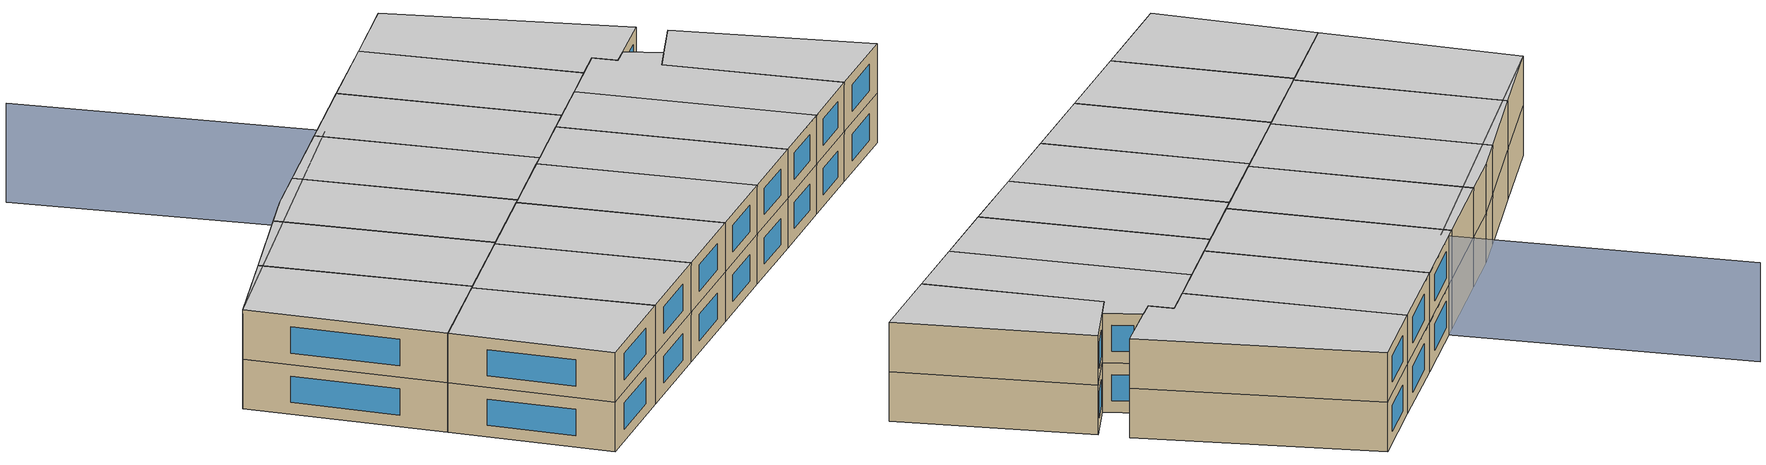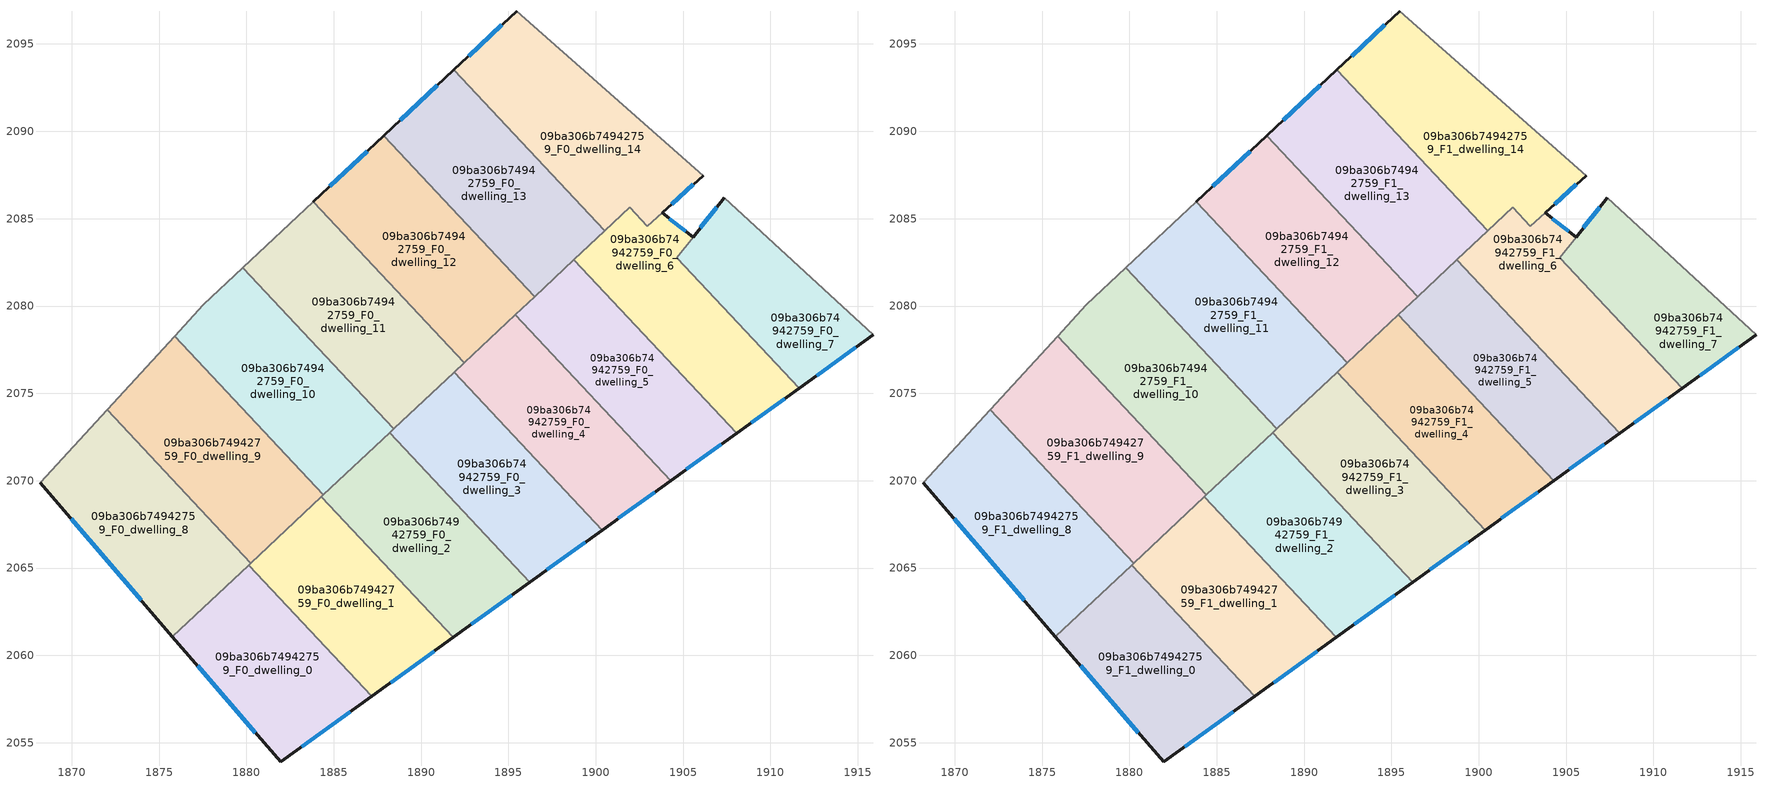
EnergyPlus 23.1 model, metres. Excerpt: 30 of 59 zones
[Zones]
09ba306b74942759_F0_dwelling_0
 floor ground (EU_floor_Construction): 1880.12,2065.16 1887.16,2057.65 1881.95,2053.9 1875.77,2061.08 z0
 wall outside (EU_wall_Construction): 1875.77,2061.08 1881.95,2053.9 1887.16,2057.65 z0:3
 wall to 09ba306b74942759_F0_dwelling_1 (EU_wall_Construction): 1887.16,2057.65 1880.12,2065.16 z0:3
 wall to 09ba306b74942759_F0_dwelling_8 (EU_wall_Construction): 1880.12,2065.16 1875.77,2061.08 z0:3
 window (EU_Window_Construction): 1883.18,2054.78 1885.94,2056.77 / 1877.22,2059.39 1880.5,2055.58 z0.7:2.3
09ba306b74942759_F0_dwelling_1
 floor ground (EU_floor_Construction): 1884.3,2069.08 1891.85,2061.03 1887.16,2057.65 1880.12,2065.16 z0
 wall outside (EU_wall_Construction): 1887.16,2057.65 1891.85,2061.03 z0:3
 wall to 09ba306b74942759_F0_dwelling_2 (EU_wall_Construction): 1891.85,2061.03 1884.3,2069.08 z0:3
 wall to 09ba306b74942759_F0_dwelling_9 (EU_wall_Construction): 1884.3,2069.08 1880.25,2065.29 z0:3
 wall to 09ba306b74942759_F0_dwelling_8 (EU_wall_Construction): 1880.26,2065.29 1880.12,2065.16 z0:3
 window (EU_Window_Construction): 1888.26,2058.45 1890.75,2060.24 z0.7:2.3
09ba306b74942759_F0_dwelling_10
 floor ground (EU_floor_Construction): 1879.8,2082.19 1888.45,2072.97 1884.41,2069.18 1875.89,2078.27 1877.53,2080.06 z0
 wall adiabatic (EU_wall_Construction): 1879.8,2082.19 1877.53,2080.06 1875.89,2078.27 z0:3
 wall to 09ba306b74942759_F0_dwelling_11 (EU_wall_Construction): 1888.45,2072.97 1879.8,2082.19 z0:3
 wall to 09ba306b74942759_F0_dwelling_9 (EU_wall_Construction): 1875.89,2078.27 1884.41,2069.18 z0:3
 wall to 09ba306b74942759_F0_dwelling_2 (EU_wall_Construction): 1884.41,2069.18 1888.21,2072.75 z0:3
 wall to 09ba306b74942759_F0_dwelling_3 (EU_wall_Construction): 1888.21,2072.75 1888.45,2072.97 z0:3
09ba306b74942759_F0_dwelling_11
 floor ground (EU_floor_Construction): 1883.83,2085.97 1892.47,2076.75 1888.45,2072.97 1879.8,2082.19 z0
 wall to 09ba306b74942759_F0_dwelling_12 (EU_wall_Construction): 1892.47,2076.75 1883.83,2085.97 z0:3
 wall adiabatic (EU_wall_Construction): 1883.83,2085.97 1879.8,2082.19 z0:3
 wall to 09ba306b74942759_F0_dwelling_3 (EU_wall_Construction): 1888.45,2072.97 1891.9,2076.21 z0:3
 wall to 09ba306b74942759_F0_dwelling_4 (EU_wall_Construction): 1891.9,2076.21 1892.47,2076.75 z0:3
09ba306b74942759_F0_dwelling_12
 floor ground (EU_floor_Construction): 1887.85,2089.74 1896.5,2080.52 1892.47,2076.75 1883.83,2085.97 z0
 wall outside (EU_wall_Construction): 1887.85,2089.74 1883.83,2085.97 z0:3
 wall to 09ba306b74942759_F0_dwelling_13 (EU_wall_Construction): 1896.5,2080.52 1887.85,2089.74 z0:3
 wall to 09ba306b74942759_F0_dwelling_4 (EU_wall_Construction): 1892.47,2076.75 1895.4,2079.5 z0:3
 wall to 09ba306b74942759_F0_dwelling_5 (EU_wall_Construction): 1895.4,2079.5 1896.5,2080.52 z0:3
 window (EU_Window_Construction): 1886.91,2088.86 1884.77,2086.85 z0.7:2.3
09ba306b74942759_F0_dwelling_13
 floor ground (EU_floor_Construction): 1891.88,2093.52 1900.52,2084.3 1896.5,2080.52 1887.85,2089.74 z0
 wall outside (EU_wall_Construction): 1891.88,2093.52 1887.85,2089.74 z0:3
 wall to 09ba306b74942759_F0_dwelling_14 (EU_wall_Construction): 1900.52,2084.3 1891.88,2093.52 z0:3
 wall to 09ba306b74942759_F0_dwelling_5 (EU_wall_Construction): 1896.5,2080.52 1898.75,2082.64 z0:3
 wall to 09ba306b74942759_F0_dwelling_6 (EU_wall_Construction): 1898.75,2082.64 1900.52,2084.3 z0:3
 window (EU_Window_Construction): 1890.93,2092.63 1888.8,2090.63 z0.7:2.3
09ba306b74942759_F0_dwelling_14
 floor ground (EU_floor_Construction): 1906.14,2087.46 1902.96,2084.57 1901.96,2085.64 1900.52,2084.3 1891.88,2093.52 1895.47,2096.89 z0
 wall outside (EU_wall_Construction): 1895.47,2096.89 1891.88,2093.52 / 1903.79,2085.33 1906.14,2087.46 z0:3
 wall adiabatic (EU_wall_Construction): 1906.14,2087.46 1895.47,2096.89 z0:3
 wall to 09ba306b74942759_F0_dwelling_6 (EU_wall_Construction): 1900.52,2084.3 1901.96,2085.64 1902.96,2084.57 1903.79,2085.33 z0:3
 window (EU_Window_Construction): 1894.62,2096.1 1892.72,2094.31 / 1904.34,2085.83 1905.59,2086.96 z0.7:2.3
09ba306b74942759_F0_dwelling_2
 floor ground (EU_floor_Construction): 1888.21,2072.75 1896.23,2064.19 1891.85,2061.03 1884.3,2069.08 z0
 wall outside (EU_wall_Construction): 1891.85,2061.03 1896.23,2064.19 z0:3
 wall to 09ba306b74942759_F0_dwelling_3 (EU_wall_Construction): 1896.23,2064.19 1888.21,2072.75 z0:3
 wall to 09ba306b74942759_F0_dwelling_9 (EU_wall_Construction): 1884.41,2069.18 1884.3,2069.08 z0:3
 window (EU_Window_Construction): 1892.88,2061.77 1895.2,2063.45 z0.7:2.3
09ba306b74942759_F0_dwelling_3
 floor ground (EU_floor_Construction): 1891.9,2076.21 1900.37,2067.17 1896.23,2064.19 1888.21,2072.75 z0
 wall outside (EU_wall_Construction): 1896.23,2064.19 1900.37,2067.17 z0:3
 wall to 09ba306b74942759_F0_dwelling_4 (EU_wall_Construction): 1900.37,2067.17 1891.9,2076.21 z0:3
 window (EU_Window_Construction): 1897.2,2064.89 1899.4,2066.47 z0.7:2.3
09ba306b74942759_F0_dwelling_4
 floor ground (EU_floor_Construction): 1895.4,2079.5 1904.3,2070.01 1900.37,2067.17 1891.9,2076.21 z0
 wall outside (EU_wall_Construction): 1900.37,2067.17 1904.3,2070.01 z0:3
 wall to 09ba306b74942759_F0_dwelling_5 (EU_wall_Construction): 1904.3,2070.01 1895.4,2079.5 z0:3
 window (EU_Window_Construction): 1901.3,2067.84 1903.38,2069.34 z0.7:2.3
09ba306b74942759_F0_dwelling_5
 floor ground (EU_floor_Construction): 1898.75,2082.63 1908.06,2072.71 1904.3,2070.01 1895.4,2079.5 z0
 wall outside (EU_wall_Construction): 1904.3,2070.01 1908.06,2072.71 z0:3
 wall to 09ba306b74942759_F0_dwelling_6 (EU_wall_Construction): 1908.06,2072.71 1898.75,2082.63 z0:3
 window (EU_Window_Construction): 1905.19,2070.64 1907.18,2072.08 z0.7:2.3
09ba306b74942759_F0_dwelling_6
 floor ground (EU_floor_Construction): 1905.58,2083.95 1904.64,2082.78 1911.65,2075.3 1908.06,2072.71 1898.75,2082.63 1901.96,2085.64 1902.96,2084.57 1903.79,2085.33 z0
 wall outside (EU_wall_Construction): 1905.58,2083.95 1903.79,2085.33 / 1908.06,2072.71 1911.65,2075.3 z0:3
 wall to 09ba306b74942759_F0_dwelling_7 (EU_wall_Construction): 1904.64,2082.78 1905.58,2083.95 / 1911.65,2075.3 1904.65,2082.77 z0:3
 window (EU_Window_Construction): 1905.16,2084.27 1904.21,2085 / 1908.9,2073.32 1910.81,2074.69 z0.7:2.3
09ba306b74942759_F0_dwelling_7
 floor ground (EU_floor_Construction): 1915.87,2078.34 1911.65,2075.3 1904.65,2082.77 1907.36,2086.19 z0
 wall outside (EU_wall_Construction): 1911.65,2075.3 1915.87,2078.34 / 1907.36,2086.19 1905.57,2083.95 z0:3
 wall adiabatic (EU_wall_Construction): 1915.87,2078.34 1907.36,2086.19 z0:3
 window (EU_Window_Construction): 1912.64,2076.02 1914.88,2077.63 / 1906.94,2085.67 1905.99,2084.48 z0.7:2.3
09ba306b74942759_F0_dwelling_8
 floor ground (EU_floor_Construction): 1872.02,2074.06 1880.26,2065.29 1875.77,2061.08 1868.18,2069.89 z0
 wall outside (EU_wall_Construction): 1868.18,2069.89 1875.77,2061.08 z0:3
 wall to 09ba306b74942759_F0_dwelling_9 (EU_wall_Construction): 1880.26,2065.29 1872.02,2074.06 z0:3
 wall adiabatic (EU_wall_Construction): 1872.02,2074.06 1868.18,2069.89 z0:3
 window (EU_Window_Construction): 1869.97,2067.82 1873.99,2063.15 z0.7:2.3
09ba306b74942759_F0_dwelling_9
 floor ground (EU_floor_Construction): 1875.89,2078.27 1884.41,2069.18 1880.26,2065.29 1872.02,2074.06 z0
 wall adiabatic (EU_wall_Construction): 1875.89,2078.27 1872.02,2074.06 z0:3
09ba306b74942759_F1_dwelling_0
 floor to 09ba306b74942759_F0_dwelling_0 (EU_floor_Construction): 1880.12,2065.16 1887.16,2057.65 1881.95,2053.9 1875.77,2061.08 z3
 wall outside (EU_wall_Construction): 1875.77,2061.08 1881.95,2053.9 1887.16,2057.65 z3:6
 wall to 09ba306b74942759_F1_dwelling_1 (EU_wall_Construction): 1887.16,2057.65 1880.12,2065.16 z3:6
 wall to 09ba306b74942759_F1_dwelling_8 (EU_wall_Construction): 1880.12,2065.16 1875.77,2061.08 z3:6
 window (EU_Window_Construction): 1883.18,2054.78 1885.94,2056.77 / 1877.22,2059.39 1880.5,2055.58 z3.7:5.3
 ceiling to 09ba306b74942759_F2_dwelling_0 (EU_floor_Construction): 1887.16,2057.65 1880.12,2065.16 1875.77,2061.08 1881.95,2053.9 z6
09ba306b74942759_F1_dwelling_1
 floor to 09ba306b74942759_F0_dwelling_1 (EU_floor_Construction): 1884.3,2069.08 1891.85,2061.03 1887.16,2057.65 1880.12,2065.16 z3
 wall outside (EU_wall_Construction): 1887.16,2057.65 1891.85,2061.03 z3:6
 wall to 09ba306b74942759_F1_dwelling_2 (EU_wall_Construction): 1891.85,2061.03 1884.3,2069.08 z3:6
 wall to 09ba306b74942759_F1_dwelling_9 (EU_wall_Construction): 1884.3,2069.08 1880.25,2065.29 z3:6
 wall to 09ba306b74942759_F1_dwelling_8 (EU_wall_Construction): 1880.26,2065.29 1880.12,2065.16 z3:6
 window (EU_Window_Construction): 1888.26,2058.45 1890.75,2060.24 z3.7:5.3
 ceiling to 09ba306b74942759_F2_dwelling_1 (EU_floor_Construction): 1891.85,2061.03 1884.3,2069.08 1880.12,2065.16 1887.16,2057.65 z6
09ba306b74942759_F1_dwelling_10
 floor to 09ba306b74942759_F0_dwelling_10 (EU_floor_Construction): 1879.8,2082.19 1888.45,2072.97 1884.41,2069.18 1875.89,2078.27 1877.53,2080.06 z3
 wall adiabatic (EU_wall_Construction): 1879.8,2082.19 1877.53,2080.06 1875.89,2078.27 z3:6
 wall to 09ba306b74942759_F1_dwelling_11 (EU_wall_Construction): 1888.45,2072.97 1879.8,2082.19 z3:6
 wall to 09ba306b74942759_F1_dwelling_9 (EU_wall_Construction): 1875.89,2078.27 1884.41,2069.18 z3:6
 wall to 09ba306b74942759_F1_dwelling_2 (EU_wall_Construction): 1884.41,2069.18 1888.21,2072.75 z3:6
 wall to 09ba306b74942759_F1_dwelling_3 (EU_wall_Construction): 1888.21,2072.75 1888.45,2072.97 z3:6
 ceiling to 09ba306b74942759_F2_dwelling_10 (EU_floor_Construction): 1888.45,2072.97 1879.8,2082.19 1877.53,2080.06 1875.89,2078.27 1884.41,2069.18 z6
09ba306b74942759_F1_dwelling_11
 floor to 09ba306b74942759_F0_dwelling_11 (EU_floor_Construction): 1883.83,2085.97 1892.47,2076.75 1888.45,2072.97 1879.8,2082.19 z3
 wall to 09ba306b74942759_F1_dwelling_12 (EU_wall_Construction): 1892.47,2076.75 1883.83,2085.97 z3:6
 wall adiabatic (EU_wall_Construction): 1883.83,2085.97 1879.8,2082.19 z3:6
 wall to 09ba306b74942759_F1_dwelling_3 (EU_wall_Construction): 1888.45,2072.97 1891.9,2076.21 z3:6
 wall to 09ba306b74942759_F1_dwelling_4 (EU_wall_Construction): 1891.9,2076.21 1892.47,2076.75 z3:6
 ceiling to 09ba306b74942759_F2_dwelling_11 (EU_floor_Construction): 1892.47,2076.75 1883.83,2085.97 1879.8,2082.19 1888.45,2072.97 z6
09ba306b74942759_F1_dwelling_12
 floor to 09ba306b74942759_F0_dwelling_12 (EU_floor_Construction): 1887.85,2089.74 1896.5,2080.52 1892.47,2076.75 1883.83,2085.97 z3
 wall outside (EU_wall_Construction): 1887.85,2089.74 1883.83,2085.97 z3:6
 wall to 09ba306b74942759_F1_dwelling_13 (EU_wall_Construction): 1896.5,2080.52 1887.85,2089.74 z3:6
 wall to 09ba306b74942759_F1_dwelling_4 (EU_wall_Construction): 1892.47,2076.75 1895.4,2079.5 z3:6
 wall to 09ba306b74942759_F1_dwelling_5 (EU_wall_Construction): 1895.4,2079.5 1896.5,2080.52 z3:6
 window (EU_Window_Construction): 1886.91,2088.86 1884.77,2086.85 z3.7:5.3
 ceiling to 09ba306b74942759_F2_dwelling_12 (EU_floor_Construction): 1896.5,2080.52 1887.85,2089.74 1883.83,2085.97 1892.47,2076.75 z6
09ba306b74942759_F1_dwelling_13
 floor to 09ba306b74942759_F0_dwelling_13 (EU_floor_Construction): 1891.88,2093.52 1900.52,2084.3 1896.5,2080.52 1887.85,2089.74 z3
 wall outside (EU_wall_Construction): 1891.88,2093.52 1887.85,2089.74 z3:6
 wall to 09ba306b74942759_F1_dwelling_14 (EU_wall_Construction): 1900.52,2084.3 1891.88,2093.52 z3:6
 wall to 09ba306b74942759_F1_dwelling_5 (EU_wall_Construction): 1896.5,2080.52 1898.75,2082.64 z3:6
 wall to 09ba306b74942759_F1_dwelling_6 (EU_wall_Construction): 1898.75,2082.64 1900.52,2084.3 z3:6
 window (EU_Window_Construction): 1890.93,2092.63 1888.8,2090.63 z3.7:5.3
 ceiling to 09ba306b74942759_F2_dwelling_13 (EU_floor_Construction): 1900.52,2084.3 1891.88,2093.52 1887.85,2089.74 1896.5,2080.52 z6
09ba306b74942759_F1_dwelling_14
 floor to 09ba306b74942759_F0_dwelling_14 (EU_floor_Construction): 1906.14,2087.46 1902.96,2084.57 1901.96,2085.64 1900.52,2084.3 1891.88,2093.52 1895.47,2096.89 z3
 wall outside (EU_wall_Construction): 1895.47,2096.89 1891.88,2093.52 / 1903.79,2085.33 1906.14,2087.46 z3:6
 wall adiabatic (EU_wall_Construction): 1906.14,2087.46 1895.47,2096.89 z3:6
 wall to 09ba306b74942759_F1_dwelling_6 (EU_wall_Construction): 1900.52,2084.3 1901.96,2085.64 1902.96,2084.57 1903.79,2085.33 z3:6
 window (EU_Window_Construction): 1894.62,2096.1 1892.72,2094.31 / 1904.34,2085.83 1905.59,2086.96 z3.7:5.3
 ceiling to 09ba306b74942759_F2_dwelling_14 (EU_floor_Construction): 1906.14,2087.46 1895.47,2096.89 1891.88,2093.52 1900.52,2084.3 1901.96,2085.64 1902.96,2084.57 z6
09ba306b74942759_F1_dwelling_2
 floor to 09ba306b74942759_F0_dwelling_2 (EU_floor_Construction): 1888.21,2072.75 1896.23,2064.19 1891.85,2061.03 1884.3,2069.08 z3
 wall outside (EU_wall_Construction): 1891.85,2061.03 1896.23,2064.19 z3:6
 wall to 09ba306b74942759_F1_dwelling_3 (EU_wall_Construction): 1896.23,2064.19 1888.21,2072.75 z3:6
 wall to 09ba306b74942759_F1_dwelling_9 (EU_wall_Construction): 1884.41,2069.18 1884.3,2069.08 z3:6
 window (EU_Window_Construction): 1892.88,2061.77 1895.2,2063.45 z3.7:5.3
 ceiling to 09ba306b74942759_F2_dwelling_2 (EU_floor_Construction): 1896.23,2064.19 1888.21,2072.75 1884.3,2069.08 1891.85,2061.03 z6
09ba306b74942759_F1_dwelling_3
 floor to 09ba306b74942759_F0_dwelling_3 (EU_floor_Construction): 1891.9,2076.21 1900.37,2067.17 1896.23,2064.19 1888.21,2072.75 z3
 wall outside (EU_wall_Construction): 1896.23,2064.19 1900.37,2067.17 z3:6
 wall to 09ba306b74942759_F1_dwelling_4 (EU_wall_Construction): 1900.37,2067.17 1891.9,2076.21 z3:6
 window (EU_Window_Construction): 1897.2,2064.89 1899.4,2066.47 z3.7:5.3
 ceiling to 09ba306b74942759_F2_dwelling_3 (EU_floor_Construction): 1900.37,2067.17 1891.9,2076.21 1888.21,2072.75 1896.23,2064.19 z6
09ba306b74942759_F1_dwelling_4
 floor to 09ba306b74942759_F0_dwelling_4 (EU_floor_Construction): 1895.4,2079.5 1904.3,2070.01 1900.37,2067.17 1891.9,2076.21 z3
 wall outside (EU_wall_Construction): 1900.37,2067.17 1904.3,2070.01 z3:6
 wall to 09ba306b74942759_F1_dwelling_5 (EU_wall_Construction): 1904.3,2070.01 1895.4,2079.5 z3:6
 window (EU_Window_Construction): 1901.3,2067.84 1903.38,2069.34 z3.7:5.3
 ceiling to 09ba306b74942759_F2_dwelling_4 (EU_floor_Construction): 1904.3,2070.01 1895.4,2079.5 1891.9,2076.21 1900.37,2067.17 z6
09ba306b74942759_F1_dwelling_5
 floor to 09ba306b74942759_F0_dwelling_5 (EU_floor_Construction): 1898.75,2082.63 1908.06,2072.71 1904.3,2070.01 1895.4,2079.5 z3
 wall outside (EU_wall_Construction): 1904.3,2070.01 1908.06,2072.71 z3:6
 wall to 09ba306b74942759_F1_dwelling_6 (EU_wall_Construction): 1908.06,2072.71 1898.75,2082.63 z3:6
 window (EU_Window_Construction): 1905.19,2070.64 1907.18,2072.08 z3.7:5.3
 ceiling to 09ba306b74942759_F2_dwelling_5 (EU_floor_Construction): 1908.06,2072.71 1898.75,2082.63 1895.4,2079.5 1904.3,2070.01 z6
09ba306b74942759_F1_dwelling_6
 floor to 09ba306b74942759_F0_dwelling_6 (EU_floor_Construction): 1905.58,2083.95 1904.64,2082.78 1911.65,2075.3 1908.06,2072.71 1898.75,2082.63 1901.96,2085.64 1902.96,2084.57 1903.79,2085.33 z3
 wall outside (EU_wall_Construction): 1905.58,2083.95 1903.79,2085.33 / 1908.06,2072.71 1911.65,2075.3 z3:6
 wall to 09ba306b74942759_F1_dwelling_7 (EU_wall_Construction): 1904.64,2082.78 1905.58,2083.95 / 1911.65,2075.3 1904.65,2082.77 z3:6
 window (EU_Window_Construction): 1905.16,2084.27 1904.21,2085 / 1908.9,2073.32 1910.81,2074.69 z3.7:5.3
 ceiling to 09ba306b74942759_F2_dwelling_6 (EU_floor_Construction): 1911.65,2075.3 1904.64,2082.78 1905.58,2083.95 1903.79,2085.33 1902.96,2084.57 1901.96,2085.64 1898.75,2082.63 1908.06,2072.71 z6
09ba306b74942759_F1_dwelling_7
 floor to 09ba306b74942759_F0_dwelling_7 (EU_floor_Construction): 1915.87,2078.34 1911.65,2075.3 1904.65,2082.77 1907.36,2086.19 z3
 wall outside (EU_wall_Construction): 1911.65,2075.3 1915.87,2078.34 / 1907.36,2086.19 1905.57,2083.95 z3:6
 wall adiabatic (EU_wall_Construction): 1915.87,2078.34 1907.36,2086.19 z3:6
 window (EU_Window_Construction): 1912.64,2076.02 1914.88,2077.63 / 1906.94,2085.67 1905.99,2084.48 z3.7:5.3
 ceiling to 09ba306b74942759_F2_dwelling_7 (EU_floor_Construction): 1915.87,2078.34 1907.36,2086.19 1904.65,2082.77 1911.65,2075.3 z6
09ba306b74942759_F1_dwelling_8
 floor to 09ba306b74942759_F0_dwelling_8 (EU_floor_Construction): 1872.02,2074.06 1880.26,2065.29 1875.77,2061.08 1868.18,2069.89 z3
 wall outside (EU_wall_Construction): 1868.18,2069.89 1875.77,2061.08 z3:6
 wall to 09ba306b74942759_F1_dwelling_9 (EU_wall_Construction): 1880.26,2065.29 1872.02,2074.06 z3:6
 wall adiabatic (EU_wall_Construction): 1872.02,2074.06 1868.18,2069.89 z3:6
 window (EU_Window_Construction): 1869.97,2067.82 1873.99,2063.15 z3.7:5.3
 ceiling to 09ba306b74942759_F2_dwelling_8 (EU_floor_Construction): 1880.26,2065.29 1872.02,2074.06 1868.18,2069.89 1875.77,2061.08 z6
09ba306b74942759_F1_dwelling_9
 floor to 09ba306b74942759_F0_dwelling_9 (EU_floor_Construction): 1875.89,2078.27 1884.41,2069.18 1880.26,2065.29 1872.02,2074.06 z3
 wall adiabatic (EU_wall_Construction): 1875.89,2078.27 1872.02,2074.06 z3:6
 ceiling to 09ba306b74942759_F2_dwelling_9 (EU_floor_Construction): 1884.41,2069.18 1875.89,2078.27 1872.02,2074.06 1880.26,2065.29 z6
shading: 1872.17,2098.85 1884.69,2086.17 / 1884.69,2086.17 1868.18,2069.89 z0:6
[Building]
EU S2 Campaign: North Axis=0; Terrain=City; Solar Distribution=FullExterior
[Site:Location]
Budapest.Ferenc.Liszt.Intl.AP: Latitude=47.437; Longitude=19.256; Time Zone=1; Elevation=185
[SizingPeriod:WeatherFileDays]
AnnualSizingPeriod: Begin Month=1; Begin Day of Month=1; End Month=12; End Day of Month=31; Day of Week for Start Day=Monday; Use Weather File Daylight Saving Period=No; Use Weather File Rain and Snow Indicators=No
[MATERIAL]
EU_InternalMass_Material: Roughness=MediumRough; Thickness=0.1; Conductivity=1; Density=1800; Specific Heat=900; Thermal Absorptance=0.9; Solar Absorptance=0.7; Visible Absorptance=0.7
[MATERIAL:NOMASS] Roughness=MediumRough; Thermal Absorptance=0.9; Solar Absorptance=0.7; Visible Absorptance=0.7
Name | Thermal Resistance
EU_wall_NoMass | 0.832559
EU_floor_NoMass | 0.872794
[WINDOWMATERIAL:SIMPLEGLAZINGSYSTEM]
EU_Window_SimpleGlazing: UFactor=2.79869; Solar Heat Gain Coefficient=0.75; Visible Transmittance=0.75
[CONSTRUCTION]
EU_wall_Construction: EU_wall_NoMass
EU_floor_Construction: EU_floor_NoMass
EU_Window_Construction: EU_Window_SimpleGlazing
EU_InternalMass_Construction: EU_InternalMass_Material
[ZONE] Type=1; Multiplier=1; Ceiling Height=autocalculate; Floor Area=autocalculate; Part of Total Floor Area=Yes
Name | Volume
09ba306b74942759_F0_dwelling_0; 09ba306b74942759_F1_dwelling_0; 09ba306b74942759_F0_dwelling_2; 09ba306b74942759_F1_dwelling_2; 09ba306b74942759_F0_dwelling_5; 09ba306b74942759_F1_dwelling_5 | 183.118
09ba306b74942759_F0_dwelling_1; 09ba306b74942759_F1_dwelling_1 | 183.135
09ba306b74942759_F0_dwelling_10; 09ba306b74942759_F1_dwelling_10 | 209.291
09ba306b74942759_F0_dwelling_11; 09ba306b74942759_F1_dwelling_11 | 209.274
09ba306b74942759_F0_dwelling_12; 09ba306b74942759_F1_dwelling_12 | 209.253
09ba306b74942759_F0_dwelling_13; 09ba306b74942759_F1_dwelling_13 | 209.301
09ba306b74942759_F0_dwelling_14; 09ba306b74942759_F1_dwelling_14 | 228.327
09ba306b74942759_F0_dwelling_3; 09ba306b74942759_F1_dwelling_3 | 183.12
09ba306b74942759_F0_dwelling_4; 09ba306b74942759_F1_dwelling_4 | 183.099
09ba306b74942759_F0_dwelling_6; 09ba306b74942759_F1_dwelling_6 | 192.338
09ba306b74942759_F0_dwelling_7; 09ba306b74942759_F1_dwelling_7 | 154.833
09ba306b74942759_F0_dwelling_8; 09ba306b74942759_F1_dwelling_8 | 209.264
09ba306b74942759_F0_dwelling_9; 09ba306b74942759_F1_dwelling_9 | 209.287
[INTERNALMASS] Construction=EU_InternalMass_Construction
Name | Zone or ZoneList | Surface Area
09ba306b74942759_F0_dwelling_0_EU_InternalMass | 09ba306b74942759_F0_dwelling_0 | 61.0393
09ba306b74942759_F0_dwelling_1_EU_InternalMass | 09ba306b74942759_F0_dwelling_1 | 61.045
09ba306b74942759_F0_dwelling_2_EU_InternalMass | 09ba306b74942759_F0_dwelling_2 | 61.0393
09ba306b74942759_F0_dwelling_3_EU_InternalMass | 09ba306b74942759_F0_dwelling_3 | 61.0398
09ba306b74942759_F0_dwelling_4_EU_InternalMass | 09ba306b74942759_F0_dwelling_4 | 61.0332
09ba306b74942759_F0_dwelling_5_EU_InternalMass | 09ba306b74942759_F0_dwelling_5 | 61.0394
09ba306b74942759_F0_dwelling_6_EU_InternalMass | 09ba306b74942759_F0_dwelling_6 | 64.1127
09ba306b74942759_F0_dwelling_7_EU_InternalMass | 09ba306b74942759_F0_dwelling_7 | 51.6209
09ba306b74942759_F0_dwelling_8_EU_InternalMass | 09ba306b74942759_F0_dwelling_8 | 69.7547
09ba306b74942759_F0_dwelling_9_EU_InternalMass | 09ba306b74942759_F0_dwelling_9 | 69.7625
09ba306b74942759_F0_dwelling_10_EU_InternalMass | 09ba306b74942759_F0_dwelling_10 | 69.7636
09ba306b74942759_F0_dwelling_11_EU_InternalMass | 09ba306b74942759_F0_dwelling_11 | 69.7577
09ba306b74942759_F0_dwelling_12_EU_InternalMass | 09ba306b74942759_F0_dwelling_12 | 69.7512
09ba306b74942759_F0_dwelling_13_EU_InternalMass | 09ba306b74942759_F0_dwelling_13 | 69.7668
09ba306b74942759_F0_dwelling_14_EU_InternalMass | 09ba306b74942759_F0_dwelling_14 | 76.1144
09ba306b74942759_F1_dwelling_0_EU_InternalMass | 09ba306b74942759_F1_dwelling_0 | 61.0393
09ba306b74942759_F1_dwelling_1_EU_InternalMass | 09ba306b74942759_F1_dwelling_1 | 61.045
09ba306b74942759_F1_dwelling_2_EU_InternalMass | 09ba306b74942759_F1_dwelling_2 | 61.0393
09ba306b74942759_F1_dwelling_3_EU_InternalMass | 09ba306b74942759_F1_dwelling_3 | 61.0398
09ba306b74942759_F1_dwelling_4_EU_InternalMass | 09ba306b74942759_F1_dwelling_4 | 61.0332
09ba306b74942759_F1_dwelling_5_EU_InternalMass | 09ba306b74942759_F1_dwelling_5 | 61.0394
09ba306b74942759_F1_dwelling_6_EU_InternalMass | 09ba306b74942759_F1_dwelling_6 | 64.1127
09ba306b74942759_F1_dwelling_7_EU_InternalMass | 09ba306b74942759_F1_dwelling_7 | 51.6209
09ba306b74942759_F1_dwelling_8_EU_InternalMass | 09ba306b74942759_F1_dwelling_8 | 69.7547
09ba306b74942759_F1_dwelling_9_EU_InternalMass | 09ba306b74942759_F1_dwelling_9 | 69.7625
09ba306b74942759_F1_dwelling_10_EU_InternalMass | 09ba306b74942759_F1_dwelling_10 | 69.7636
09ba306b74942759_F1_dwelling_11_EU_InternalMass | 09ba306b74942759_F1_dwelling_11 | 69.7577
09ba306b74942759_F1_dwelling_12_EU_InternalMass | 09ba306b74942759_F1_dwelling_12 | 69.7512
09ba306b74942759_F1_dwelling_13_EU_InternalMass | 09ba306b74942759_F1_dwelling_13 | 69.7668
09ba306b74942759_F1_dwelling_14_EU_InternalMass | 09ba306b74942759_F1_dwelling_14 | 76.1144
[OTHEREQUIPMENT] Fuel Type=Electricity; Design Level Calculation Method=Watts/Area; Power per Zone Floor Area=1; Fraction Latent=0; Fraction Radiant=0; Fraction Lost=0; Carbon Dioxide Generation Rate=0; EndUse Subcategory=EU_Step8_InternalGains
Name | Zone or ZoneList or Space or SpaceList | Schedule
EU_Step8_InternalGain_09ba306b74942759_F0_dwelling_0_f000 | 09ba306b74942759_F0_dwelling_0 | EU_Step8_GainSchedule_09ba306b74942759_F0_dwelling_0_f000
EU_Step8_InternalGain_09ba306b74942759_F0_dwelling_1_f000 | 09ba306b74942759_F0_dwelling_1 | EU_Step8_GainSchedule_09ba306b74942759_F0_dwelling_1_f000
EU_Step8_InternalGain_09ba306b74942759_F0_dwelling_2_f000 | 09ba306b74942759_F0_dwelling_2 | EU_Step8_GainSchedule_09ba306b74942759_F0_dwelling_2_f000
EU_Step8_InternalGain_09ba306b74942759_F0_dwelling_3_f000 | 09ba306b74942759_F0_dwelling_3 | EU_Step8_GainSchedule_09ba306b74942759_F0_dwelling_3_f000
EU_Step8_InternalGain_09ba306b74942759_F0_dwelling_4_f000 | 09ba306b74942759_F0_dwelling_4 | EU_Step8_GainSchedule_09ba306b74942759_F0_dwelling_4_f000
EU_Step8_InternalGain_09ba306b74942759_F0_dwelling_5_f000 | 09ba306b74942759_F0_dwelling_5 | EU_Step8_GainSchedule_09ba306b74942759_F0_dwelling_5_f000
EU_Step8_InternalGain_09ba306b74942759_F0_dwelling_6_f000 | 09ba306b74942759_F0_dwelling_6 | EU_Step8_GainSchedule_09ba306b74942759_F0_dwelling_6_f000
EU_Step8_InternalGain_09ba306b74942759_F0_dwelling_7_f000 | 09ba306b74942759_F0_dwelling_7 | EU_Step8_GainSchedule_09ba306b74942759_F0_dwelling_7_f000
EU_Step8_InternalGain_09ba306b74942759_F0_dwelling_8_f000 | 09ba306b74942759_F0_dwelling_8 | EU_Step8_GainSchedule_09ba306b74942759_F0_dwelling_8_f000
EU_Step8_InternalGain_09ba306b74942759_F0_dwelling_9_f000 | 09ba306b74942759_F0_dwelling_9 | EU_Step8_GainSchedule_09ba306b74942759_F0_dwelling_9_f000
EU_Step8_InternalGain_09ba306b74942759_F0_dwelling_10_f000 | 09ba306b74942759_F0_dwelling_10 | EU_Step8_GainSchedule_09ba306b74942759_F0_dwelling_10_f000
EU_Step8_InternalGain_09ba306b74942759_F0_dwelling_11_f000 | 09ba306b74942759_F0_dwelling_11 | EU_Step8_GainSchedule_09ba306b74942759_F0_dwelling_11_f000
EU_Step8_InternalGain_09ba306b74942759_F0_dwelling_12_f000 | 09ba306b74942759_F0_dwelling_12 | EU_Step8_GainSchedule_09ba306b74942759_F0_dwelling_12_f000
EU_Step8_InternalGain_09ba306b74942759_F0_dwelling_13_f000 | 09ba306b74942759_F0_dwelling_13 | EU_Step8_GainSchedule_09ba306b74942759_F0_dwelling_13_f000
EU_Step8_InternalGain_09ba306b74942759_F0_dwelling_14_f000 | 09ba306b74942759_F0_dwelling_14 | EU_Step8_GainSchedule_09ba306b74942759_F0_dwelling_14_f000
EU_Step8_InternalGain_09ba306b74942759_F1_dwelling_0_f000 | 09ba306b74942759_F1_dwelling_0 | EU_Step8_GainSchedule_09ba306b74942759_F1_dwelling_0_f000
EU_Step8_InternalGain_09ba306b74942759_F1_dwelling_1_f000 | 09ba306b74942759_F1_dwelling_1 | EU_Step8_GainSchedule_09ba306b74942759_F1_dwelling_1_f000
EU_Step8_InternalGain_09ba306b74942759_F1_dwelling_2_f000 | 09ba306b74942759_F1_dwelling_2 | EU_Step8_GainSchedule_09ba306b74942759_F1_dwelling_2_f000
EU_Step8_InternalGain_09ba306b74942759_F1_dwelling_3_f000 | 09ba306b74942759_F1_dwelling_3 | EU_Step8_GainSchedule_09ba306b74942759_F1_dwelling_3_f000
EU_Step8_InternalGain_09ba306b74942759_F1_dwelling_4_f000 | 09ba306b74942759_F1_dwelling_4 | EU_Step8_GainSchedule_09ba306b74942759_F1_dwelling_4_f000
EU_Step8_InternalGain_09ba306b74942759_F1_dwelling_5_f000 | 09ba306b74942759_F1_dwelling_5 | EU_Step8_GainSchedule_09ba306b74942759_F1_dwelling_5_f000
EU_Step8_InternalGain_09ba306b74942759_F1_dwelling_6_f000 | 09ba306b74942759_F1_dwelling_6 | EU_Step8_GainSchedule_09ba306b74942759_F1_dwelling_6_f000
EU_Step8_InternalGain_09ba306b74942759_F1_dwelling_7_f000 | 09ba306b74942759_F1_dwelling_7 | EU_Step8_GainSchedule_09ba306b74942759_F1_dwelling_7_f000
EU_Step8_InternalGain_09ba306b74942759_F1_dwelling_8_f000 | 09ba306b74942759_F1_dwelling_8 | EU_Step8_GainSchedule_09ba306b74942759_F1_dwelling_8_f000
EU_Step8_InternalGain_09ba306b74942759_F1_dwelling_9_f000 | 09ba306b74942759_F1_dwelling_9 | EU_Step8_GainSchedule_09ba306b74942759_F1_dwelling_9_f000
EU_Step8_InternalGain_09ba306b74942759_F1_dwelling_10_f000 | 09ba306b74942759_F1_dwelling_10 | EU_Step8_GainSchedule_09ba306b74942759_F1_dwelling_10_f000
EU_Step8_InternalGain_09ba306b74942759_F1_dwelling_11_f000 | 09ba306b74942759_F1_dwelling_11 | EU_Step8_GainSchedule_09ba306b74942759_F1_dwelling_11_f000
EU_Step8_InternalGain_09ba306b74942759_F1_dwelling_12_f000 | 09ba306b74942759_F1_dwelling_12 | EU_Step8_GainSchedule_09ba306b74942759_F1_dwelling_12_f000
EU_Step8_InternalGain_09ba306b74942759_F1_dwelling_13_f000 | 09ba306b74942759_F1_dwelling_13 | EU_Step8_GainSchedule_09ba306b74942759_F1_dwelling_13_f000
EU_Step8_InternalGain_09ba306b74942759_F1_dwelling_14_f000 | 09ba306b74942759_F1_dwelling_14 | EU_Step8_GainSchedule_09ba306b74942759_F1_dwelling_14_f000
[ZONEVENTILATION:DESIGNFLOWRATE] Schedule=EU_AlwaysOn; Design Flow Rate Calculation Method=AirChanges/Hour; Air Changes per Hour=0.475469; Ventilation Type=Natural; Fan Pressure Rise=0; Fan Total Efficiency=1; Constant Term Coefficient=1; Temperature Term Coefficient=0; Velocity Term Coefficient=0; Velocity Squared Term Coefficient=0; Minimum Indoor Temperature=-100; Maximum Indoor Temperature=100; Delta Temperature=-100; Minimum Outdoor Temperature=-100; Maximum Outdoor Temperature=100; Maximum Wind Speed=40
Name | Zone or ZoneList or Space or SpaceList
EU_ConstantAir_09ba306b74942759_F0_dwelling_0 | 09ba306b74942759_F0_dwelling_0
EU_ConstantAir_09ba306b74942759_F0_dwelling_1 | 09ba306b74942759_F0_dwelling_1
EU_ConstantAir_09ba306b74942759_F0_dwelling_2 | 09ba306b74942759_F0_dwelling_2
EU_ConstantAir_09ba306b74942759_F0_dwelling_3 | 09ba306b74942759_F0_dwelling_3
EU_ConstantAir_09ba306b74942759_F0_dwelling_4 | 09ba306b74942759_F0_dwelling_4
EU_ConstantAir_09ba306b74942759_F0_dwelling_5 | 09ba306b74942759_F0_dwelling_5
EU_ConstantAir_09ba306b74942759_F0_dwelling_6 | 09ba306b74942759_F0_dwelling_6
EU_ConstantAir_09ba306b74942759_F0_dwelling_7 | 09ba306b74942759_F0_dwelling_7
EU_ConstantAir_09ba306b74942759_F0_dwelling_8 | 09ba306b74942759_F0_dwelling_8
EU_ConstantAir_09ba306b74942759_F0_dwelling_9 | 09ba306b74942759_F0_dwelling_9
EU_ConstantAir_09ba306b74942759_F0_dwelling_10 | 09ba306b74942759_F0_dwelling_10
EU_ConstantAir_09ba306b74942759_F0_dwelling_11 | 09ba306b74942759_F0_dwelling_11
EU_ConstantAir_09ba306b74942759_F0_dwelling_12 | 09ba306b74942759_F0_dwelling_12
EU_ConstantAir_09ba306b74942759_F0_dwelling_13 | 09ba306b74942759_F0_dwelling_13
EU_ConstantAir_09ba306b74942759_F0_dwelling_14 | 09ba306b74942759_F0_dwelling_14
EU_ConstantAir_09ba306b74942759_F1_dwelling_0 | 09ba306b74942759_F1_dwelling_0
EU_ConstantAir_09ba306b74942759_F1_dwelling_1 | 09ba306b74942759_F1_dwelling_1
EU_ConstantAir_09ba306b74942759_F1_dwelling_2 | 09ba306b74942759_F1_dwelling_2
EU_ConstantAir_09ba306b74942759_F1_dwelling_3 | 09ba306b74942759_F1_dwelling_3
EU_ConstantAir_09ba306b74942759_F1_dwelling_4 | 09ba306b74942759_F1_dwelling_4
EU_ConstantAir_09ba306b74942759_F1_dwelling_5 | 09ba306b74942759_F1_dwelling_5
EU_ConstantAir_09ba306b74942759_F1_dwelling_6 | 09ba306b74942759_F1_dwelling_6
EU_ConstantAir_09ba306b74942759_F1_dwelling_7 | 09ba306b74942759_F1_dwelling_7
EU_ConstantAir_09ba306b74942759_F1_dwelling_8 | 09ba306b74942759_F1_dwelling_8
EU_ConstantAir_09ba306b74942759_F1_dwelling_9 | 09ba306b74942759_F1_dwelling_9
EU_ConstantAir_09ba306b74942759_F1_dwelling_10 | 09ba306b74942759_F1_dwelling_10
EU_ConstantAir_09ba306b74942759_F1_dwelling_11 | 09ba306b74942759_F1_dwelling_11
EU_ConstantAir_09ba306b74942759_F1_dwelling_12 | 09ba306b74942759_F1_dwelling_12
EU_ConstantAir_09ba306b74942759_F1_dwelling_13 | 09ba306b74942759_F1_dwelling_13
EU_ConstantAir_09ba306b74942759_F1_dwelling_14 | 09ba306b74942759_F1_dwelling_14
[HVACTEMPLATE:THERMOSTAT] Constant Heating Setpoint=20; Constant Cooling Setpoint=50
EU_HeatOnly_09ba306b74942759_F0_dwelling_0; EU_HeatOnly_09ba306b74942759_F0_dwelling_1; EU_HeatOnly_09ba306b74942759_F0_dwelling_2; EU_HeatOnly_09ba306b74942759_F0_dwelling_3; EU_HeatOnly_09ba306b74942759_F0_dwelling_4; EU_HeatOnly_09ba306b74942759_F0_dwelling_5; EU_HeatOnly_09ba306b74942759_F0_dwelling_6; EU_HeatOnly_09ba306b74942759_F0_dwelling_7; EU_HeatOnly_09ba306b74942759_F0_dwelling_8; EU_HeatOnly_09ba306b74942759_F0_dwelling_9; EU_HeatOnly_09ba306b74942759_F0_dwelling_10; EU_HeatOnly_09ba306b74942759_F0_dwelling_11; EU_HeatOnly_09ba306b74942759_F0_dwelling_12; EU_HeatOnly_09ba306b74942759_F0_dwelling_13; EU_HeatOnly_09ba306b74942759_F0_dwelling_14; EU_HeatOnly_09ba306b74942759_F1_dwelling_0; EU_HeatOnly_09ba306b74942759_F1_dwelling_1; EU_HeatOnly_09ba306b74942759_F1_dwelling_2; EU_HeatOnly_09ba306b74942759_F1_dwelling_3; EU_HeatOnly_09ba306b74942759_F1_dwelling_4; EU_HeatOnly_09ba306b74942759_F1_dwelling_5; EU_HeatOnly_09ba306b74942759_F1_dwelling_6; EU_HeatOnly_09ba306b74942759_F1_dwelling_7; EU_HeatOnly_09ba306b74942759_F1_dwelling_8; EU_HeatOnly_09ba306b74942759_F1_dwelling_9; EU_HeatOnly_09ba306b74942759_F1_dwelling_10; EU_HeatOnly_09ba306b74942759_F1_dwelling_11; EU_HeatOnly_09ba306b74942759_F1_dwelling_12; EU_HeatOnly_09ba306b74942759_F1_dwelling_13; EU_HeatOnly_09ba306b74942759_F1_dwelling_14; EU_HeatOnly_09ba306b74942759_F2_dwelling_0; EU_HeatOnly_09ba306b74942759_F2_dwelling_1; EU_HeatOnly_09ba306b74942759_F2_dwelling_2; EU_HeatOnly_09ba306b74942759_F2_dwelling_3; EU_HeatOnly_09ba306b74942759_F2_dwelling_4; EU_HeatOnly_09ba306b74942759_F2_dwelling_5; EU_HeatOnly_09ba306b74942759_F2_dwelling_6; EU_HeatOnly_09ba306b74942759_F2_dwelling_7; EU_HeatOnly_09ba306b74942759_F2_dwelling_8; EU_HeatOnly_09ba306b74942759_F2_dwelling_9; EU_HeatOnly_09ba306b74942759_F2_dwelling_10; EU_HeatOnly_09ba306b74942759_F2_dwelling_11; EU_HeatOnly_09ba306b74942759_F2_dwelling_12; EU_HeatOnly_09ba306b74942759_F2_dwelling_13; EU_HeatOnly_09ba306b74942759_F2_dwelling_14; EU_HeatOnly_09ba306b74942759_F3_dwelling_0; EU_HeatOnly_09ba306b74942759_F3_dwelling_1; EU_HeatOnly_09ba306b74942759_F3_dwelling_2; EU_HeatOnly_09ba306b74942759_F3_dwelling_3; EU_HeatOnly_09ba306b74942759_F3_dwelling_4; EU_HeatOnly_09ba306b74942759_F3_dwelling_5; EU_HeatOnly_09ba306b74942759_F3_dwelling_6; EU_HeatOnly_09ba306b74942759_F3_dwelling_7; EU_HeatOnly_09ba306b74942759_F3_dwelling_8; EU_HeatOnly_09ba306b74942759_F3_dwelling_9; EU_HeatOnly_09ba306b74942759_F3_dwelling_10; EU_HeatOnly_09ba306b74942759_F3_dwelling_11; EU_HeatOnly_09ba306b74942759_F3_dwelling_12; EU_HeatOnly_09ba306b74942759_F3_dwelling_13
[HVACTEMPLATE:ZONE:IDEALLOADSAIRSYSTEM] System Availability Schedule=EU_AlwaysOn; Maximum Heating Supply Air Temperature=50; Minimum Cooling Supply Air Temperature=13; Maximum Heating Supply Air Humidity Ratio=0.0156; Minimum Cooling Supply Air Humidity Ratio=0.0077; Heating Limit=NoLimit; Cooling Limit=NoLimit; Heating Availability Schedule=EU_AlwaysOn; Cooling Availability Schedule=EU_CoolingOff; Dehumidification Control Type=ConstantSensibleHeatRatio; Cooling Sensible Heat Ratio=0.7; Dehumidification Setpoint=60; Humidification Control Type=None; Humidification Setpoint=30; Outdoor Air Method=None; Outdoor Air Flow Rate per Person=0.00944; Outdoor Air Flow Rate per Zone Floor Area=0; Outdoor Air Flow Rate per Zone=0; Demand Controlled Ventilation Type=None; Outdoor Air Economizer Type=NoEconomizer; Heat Recovery Type=None; Sensible Heat Recovery Effectiveness=0.7; Latent Heat Recovery Effectiveness=0.65
Name | Template Thermostat
09ba306b74942759_F0_dwelling_0 | EU_HeatOnly_09ba306b74942759_F0_dwelling_0
09ba306b74942759_F0_dwelling_1 | EU_HeatOnly_09ba306b74942759_F0_dwelling_1
09ba306b74942759_F0_dwelling_2 | EU_HeatOnly_09ba306b74942759_F0_dwelling_2
09ba306b74942759_F0_dwelling_3 | EU_HeatOnly_09ba306b74942759_F0_dwelling_3
09ba306b74942759_F0_dwelling_4 | EU_HeatOnly_09ba306b74942759_F0_dwelling_4
09ba306b74942759_F0_dwelling_5 | EU_HeatOnly_09ba306b74942759_F0_dwelling_5
09ba306b74942759_F0_dwelling_6 | EU_HeatOnly_09ba306b74942759_F0_dwelling_6
09ba306b74942759_F0_dwelling_7 | EU_HeatOnly_09ba306b74942759_F0_dwelling_7
09ba306b74942759_F0_dwelling_8 | EU_HeatOnly_09ba306b74942759_F0_dwelling_8
09ba306b74942759_F0_dwelling_9 | EU_HeatOnly_09ba306b74942759_F0_dwelling_9
09ba306b74942759_F0_dwelling_10 | EU_HeatOnly_09ba306b74942759_F0_dwelling_10
09ba306b74942759_F0_dwelling_11 | EU_HeatOnly_09ba306b74942759_F0_dwelling_11
09ba306b74942759_F0_dwelling_12 | EU_HeatOnly_09ba306b74942759_F0_dwelling_12
09ba306b74942759_F0_dwelling_13 | EU_HeatOnly_09ba306b74942759_F0_dwelling_13
09ba306b74942759_F0_dwelling_14 | EU_HeatOnly_09ba306b74942759_F0_dwelling_14
09ba306b74942759_F1_dwelling_0 | EU_HeatOnly_09ba306b74942759_F1_dwelling_0
09ba306b74942759_F1_dwelling_1 | EU_HeatOnly_09ba306b74942759_F1_dwelling_1
09ba306b74942759_F1_dwelling_2 | EU_HeatOnly_09ba306b74942759_F1_dwelling_2
09ba306b74942759_F1_dwelling_3 | EU_HeatOnly_09ba306b74942759_F1_dwelling_3
09ba306b74942759_F1_dwelling_4 | EU_HeatOnly_09ba306b74942759_F1_dwelling_4
09ba306b74942759_F1_dwelling_5 | EU_HeatOnly_09ba306b74942759_F1_dwelling_5
09ba306b74942759_F1_dwelling_6 | EU_HeatOnly_09ba306b74942759_F1_dwelling_6
09ba306b74942759_F1_dwelling_7 | EU_HeatOnly_09ba306b74942759_F1_dwelling_7
09ba306b74942759_F1_dwelling_8 | EU_HeatOnly_09ba306b74942759_F1_dwelling_8
09ba306b74942759_F1_dwelling_9 | EU_HeatOnly_09ba306b74942759_F1_dwelling_9
09ba306b74942759_F1_dwelling_10 | EU_HeatOnly_09ba306b74942759_F1_dwelling_10
09ba306b74942759_F1_dwelling_11 | EU_HeatOnly_09ba306b74942759_F1_dwelling_11
09ba306b74942759_F1_dwelling_12 | EU_HeatOnly_09ba306b74942759_F1_dwelling_12
09ba306b74942759_F1_dwelling_13 | EU_HeatOnly_09ba306b74942759_F1_dwelling_13
09ba306b74942759_F1_dwelling_14 | EU_HeatOnly_09ba306b74942759_F1_dwelling_14
[SIZING:ZONE] Zone Cooling Design Supply Air Temperature Input Method=SupplyAirTemperature; Zone Cooling Design Supply Air Temperature=13; Zone Heating Design Supply Air Temperature Input Method=SupplyAirTemperature; Zone Heating Design Supply Air Temperature=50; Zone Cooling Design Supply Air Humidity Ratio=0.008; Zone Heating Design Supply Air Humidity Ratio=0.008; Cooling Design Air Flow Method=DesignDay; Cooling Design Air Flow Rate=0; Cooling Minimum Air Flow per Zone Floor Area=0.000762; Cooling Minimum Air Flow=0; Cooling Minimum Air Flow Fraction=0.2; Heating Design Air Flow Method=DesignDay; Heating Design Air Flow Rate=0; Heating Maximum Air Flow per Zone Floor Area=0.002032; Heating Maximum Air Flow=0.141576; Heating Maximum Air Flow Fraction=0.3; Account for Dedicated Outdoor Air System=No; Dedicated Outdoor Air System Control Strategy=NeutralSupplyAir; Dedicated Outdoor Air Low Setpoint Temperature for Design=autosize; Dedicated Outdoor Air High Setpoint Temperature for Design=autosize; Zone Load Sizing Method=Sensible Load Only No Latent Load; Zone Latent Cooling Design Supply Air Humidity Ratio Input Method=HumidityRatioDifference; Zone Cooling Design Supply Air Humidity Ratio Difference=0.005; Zone Latent Heating Design Supply Air Humidity Ratio Input Method=HumidityRatioDifference; Zone Humidification Design Supply Air Humidity Ratio Difference=0.005
09ba306b74942759_F0_dwelling_0; 09ba306b74942759_F0_dwelling_1; 09ba306b74942759_F0_dwelling_2; 09ba306b74942759_F0_dwelling_3; 09ba306b74942759_F0_dwelling_4; 09ba306b74942759_F0_dwelling_5; 09ba306b74942759_F0_dwelling_6; 09ba306b74942759_F0_dwelling_7; 09ba306b74942759_F0_dwelling_8; 09ba306b74942759_F0_dwelling_9; 09ba306b74942759_F0_dwelling_10; 09ba306b74942759_F0_dwelling_11; 09ba306b74942759_F0_dwelling_12; 09ba306b74942759_F0_dwelling_13; 09ba306b74942759_F0_dwelling_14; 09ba306b74942759_F1_dwelling_0; 09ba306b74942759_F1_dwelling_1; 09ba306b74942759_F1_dwelling_2; 09ba306b74942759_F1_dwelling_3; 09ba306b74942759_F1_dwelling_4; 09ba306b74942759_F1_dwelling_5; 09ba306b74942759_F1_dwelling_6; 09ba306b74942759_F1_dwelling_7; 09ba306b74942759_F1_dwelling_8; 09ba306b74942759_F1_dwelling_9; 09ba306b74942759_F1_dwelling_10; 09ba306b74942759_F1_dwelling_11; 09ba306b74942759_F1_dwelling_12; 09ba306b74942759_F1_dwelling_13; 09ba306b74942759_F1_dwelling_14
[SCHEDULE:CONSTANT]
Name | Hourly Value
EU_AlwaysOn | 1
EU_CoolingOff | 0
[SCHEDULE:FILE] Column Number=1; Rows to Skip at Top=0; Number of Hours of Data=8760; Column Separator=Comma; Interpolate to Timestep=No; Minutes per Item=60; Adjust Schedule for Daylight Savings=Yes
Name | File
EU_Step8_GainSchedule_09ba306b74942759_F0_dwelling_0_f000 | ../../schedules/09ba306b74942759/09ba306b74942759_F0_dwelling_0_f000_gain.csv
EU_Step8_GainSchedule_09ba306b74942759_F0_dwelling_1_f000 | ../../schedules/09ba306b74942759/09ba306b74942759_F0_dwelling_1_f000_gain.csv
EU_Step8_GainSchedule_09ba306b74942759_F0_dwelling_2_f000 | ../../schedules/09ba306b74942759/09ba306b74942759_F0_dwelling_2_f000_gain.csv
EU_Step8_GainSchedule_09ba306b74942759_F0_dwelling_3_f000 | ../../schedules/09ba306b74942759/09ba306b74942759_F0_dwelling_3_f000_gain.csv
EU_Step8_GainSchedule_09ba306b74942759_F0_dwelling_4_f000 | ../../schedules/09ba306b74942759/09ba306b74942759_F0_dwelling_4_f000_gain.csv
EU_Step8_GainSchedule_09ba306b74942759_F0_dwelling_5_f000 | ../../schedules/09ba306b74942759/09ba306b74942759_F0_dwelling_5_f000_gain.csv
EU_Step8_GainSchedule_09ba306b74942759_F0_dwelling_6_f000 | ../../schedules/09ba306b74942759/09ba306b74942759_F0_dwelling_6_f000_gain.csv
EU_Step8_GainSchedule_09ba306b74942759_F0_dwelling_7_f000 | ../../schedules/09ba306b74942759/09ba306b74942759_F0_dwelling_7_f000_gain.csv
EU_Step8_GainSchedule_09ba306b74942759_F0_dwelling_8_f000 | ../../schedules/09ba306b74942759/09ba306b74942759_F0_dwelling_8_f000_gain.csv
EU_Step8_GainSchedule_09ba306b74942759_F0_dwelling_9_f000 | ../../schedules/09ba306b74942759/09ba306b74942759_F0_dwelling_9_f000_gain.csv
EU_Step8_GainSchedule_09ba306b74942759_F0_dwelling_10_f000 | ../../schedules/09ba306b74942759/09ba306b74942759_F0_dwelling_10_f000_gain.csv
EU_Step8_GainSchedule_09ba306b74942759_F0_dwelling_11_f000 | ../../schedules/09ba306b74942759/09ba306b74942759_F0_dwelling_11_f000_gain.csv
EU_Step8_GainSchedule_09ba306b74942759_F0_dwelling_12_f000 | ../../schedules/09ba306b74942759/09ba306b74942759_F0_dwelling_12_f000_gain.csv
EU_Step8_GainSchedule_09ba306b74942759_F0_dwelling_13_f000 | ../../schedules/09ba306b74942759/09ba306b74942759_F0_dwelling_13_f000_gain.csv
EU_Step8_GainSchedule_09ba306b74942759_F0_dwelling_14_f000 | ../../schedules/09ba306b74942759/09ba306b74942759_F0_dwelling_14_f000_gain.csv
EU_Step8_GainSchedule_09ba306b74942759_F1_dwelling_0_f000 | ../../schedules/09ba306b74942759/09ba306b74942759_F1_dwelling_0_f000_gain.csv
EU_Step8_GainSchedule_09ba306b74942759_F1_dwelling_1_f000 | ../../schedules/09ba306b74942759/09ba306b74942759_F1_dwelling_1_f000_gain.csv
EU_Step8_GainSchedule_09ba306b74942759_F1_dwelling_2_f000 | ../../schedules/09ba306b74942759/09ba306b74942759_F1_dwelling_2_f000_gain.csv
EU_Step8_GainSchedule_09ba306b74942759_F1_dwelling_3_f000 | ../../schedules/09ba306b74942759/09ba306b74942759_F1_dwelling_3_f000_gain.csv
EU_Step8_GainSchedule_09ba306b74942759_F1_dwelling_4_f000 | ../../schedules/09ba306b74942759/09ba306b74942759_F1_dwelling_4_f000_gain.csv
EU_Step8_GainSchedule_09ba306b74942759_F1_dwelling_5_f000 | ../../schedules/09ba306b74942759/09ba306b74942759_F1_dwelling_5_f000_gain.csv
EU_Step8_GainSchedule_09ba306b74942759_F1_dwelling_6_f000 | ../../schedules/09ba306b74942759/09ba306b74942759_F1_dwelling_6_f000_gain.csv
EU_Step8_GainSchedule_09ba306b74942759_F1_dwelling_7_f000 | ../../schedules/09ba306b74942759/09ba306b74942759_F1_dwelling_7_f000_gain.csv
EU_Step8_GainSchedule_09ba306b74942759_F1_dwelling_8_f000 | ../../schedules/09ba306b74942759/09ba306b74942759_F1_dwelling_8_f000_gain.csv
EU_Step8_GainSchedule_09ba306b74942759_F1_dwelling_9_f000 | ../../schedules/09ba306b74942759/09ba306b74942759_F1_dwelling_9_f000_gain.csv
EU_Step8_GainSchedule_09ba306b74942759_F1_dwelling_10_f000 | ../../schedules/09ba306b74942759/09ba306b74942759_F1_dwelling_10_f000_gain.csv
EU_Step8_GainSchedule_09ba306b74942759_F1_dwelling_11_f000 | ../../schedules/09ba306b74942759/09ba306b74942759_F1_dwelling_11_f000_gain.csv
EU_Step8_GainSchedule_09ba306b74942759_F1_dwelling_12_f000 | ../../schedules/09ba306b74942759/09ba306b74942759_F1_dwelling_12_f000_gain.csv
EU_Step8_GainSchedule_09ba306b74942759_F1_dwelling_13_f000 | ../../schedules/09ba306b74942759/09ba306b74942759_F1_dwelling_13_f000_gain.csv
EU_Step8_GainSchedule_09ba306b74942759_F1_dwelling_14_f000 | ../../schedules/09ba306b74942759/09ba306b74942759_F1_dwelling_14_f000_gain.csv
